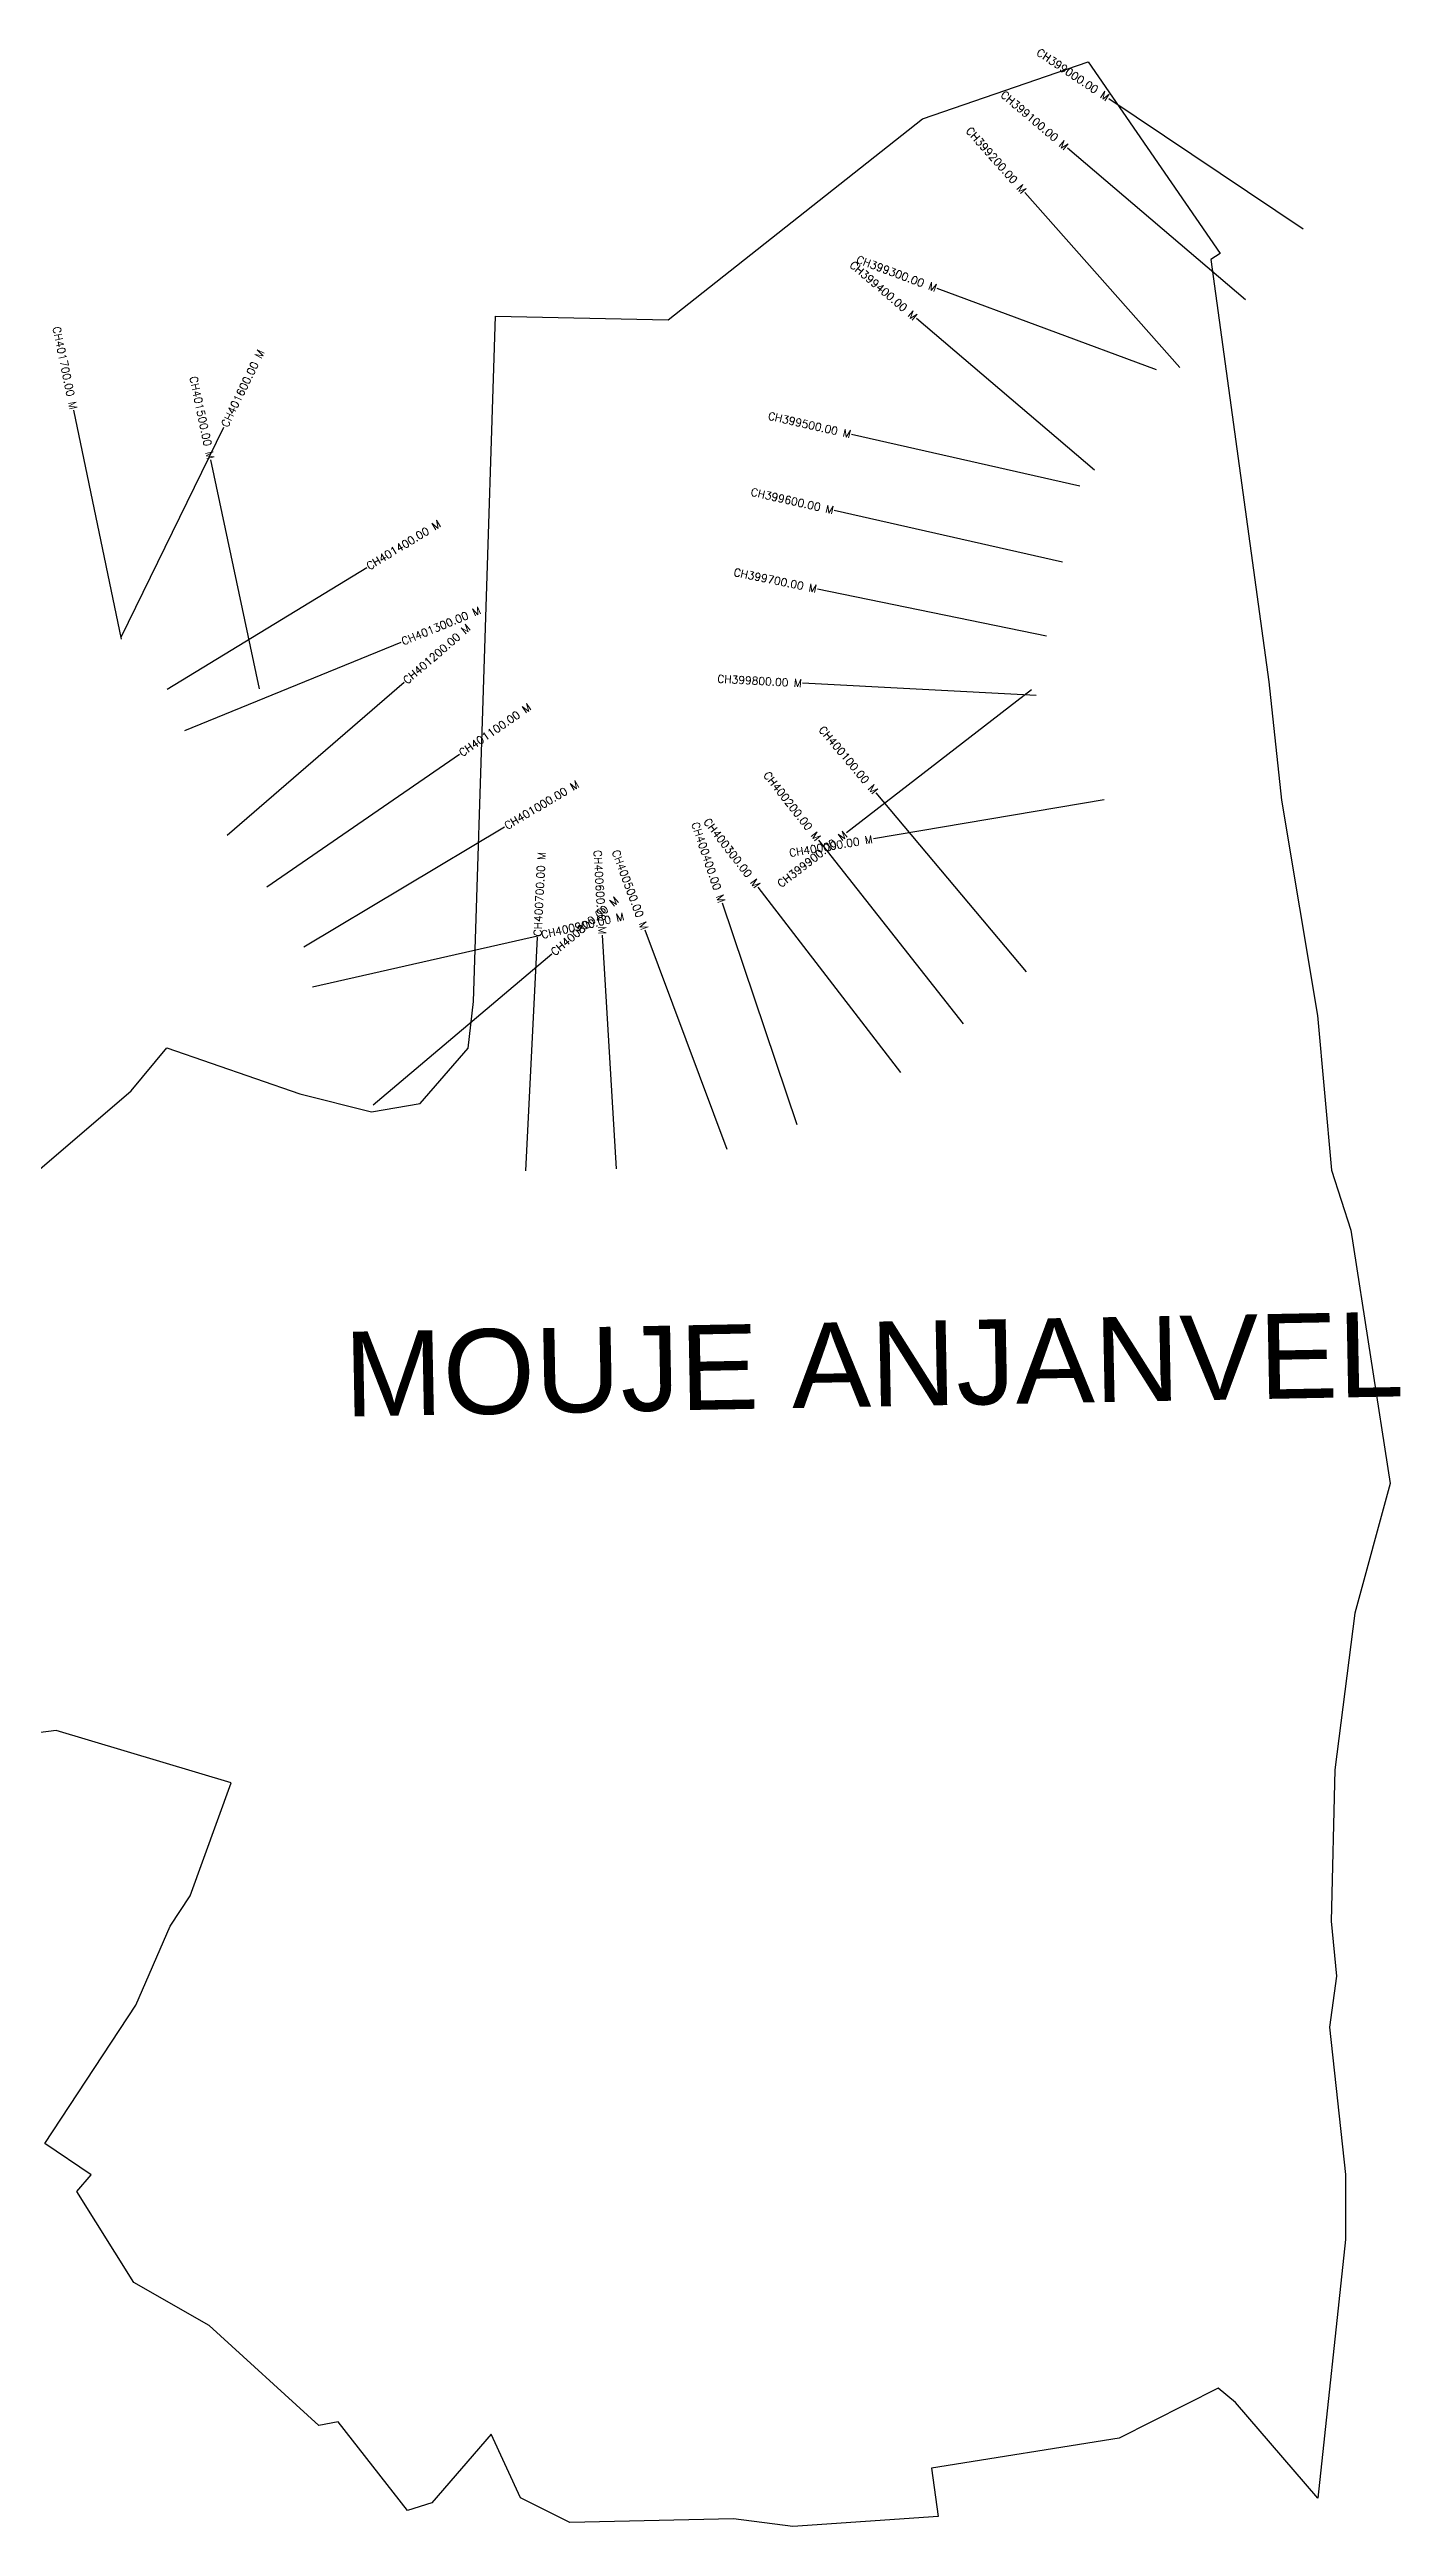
# Model space of a CAD drawing. Header units: metres. Extents: x 302061 to 305538, y 1941225 to 1944575.
# Drawn here: x 303806 to 305538, y 1941398 to 1944575 of the extents above; entities that cross this region are included whole.
import ezdxf
from ezdxf.enums import TextEntityAlignment as Align

# ---------------------------------------------------------------- set-up
doc = ezdxf.new("R2010")
doc.units = ezdxf.units.M
for name, color, linetype in [('CS', 134, 'Continuous'), ('CSMark', 6, 'Continuous'), ('village', 3, 'Continuous'), ('VILLAGE NAME', 250, 'Continuous')]:
    doc.layers.add(name, color=color, linetype=linetype)
doc.styles.get("Standard").update_dxf_attribs({"font": 'simplex.shx'})

msp = doc.modelspace()

# ---------------------------------------------------------------- linework, layer by layer
at = {"layer": 'CS'}
for p, q in [((305413.6, 1944344.7), (305164.5, 1944511.8)), ((305339.8, 1944253.9), (305111.3, 1944448.3)), ((305255.7, 1944167.1), (305056.7, 1944391.6)), ((305225.4, 1944164.1), (304944.1, 1944268.3)), ((305146, 1944035.4), (304917.6, 1944229.9)), ((303898.4, 1943818.7), (303837, 1944112.4)), ((303897.8, 1943821.3), (304029.5, 1944090.8)), ((305127.1, 1944015.1), (304834.5, 1944081.3)), ((304075, 1943755.2), (304012.9, 1944048.7)), ((305105, 1943917.5), (304812.4, 1943983.7)), ((303956.7, 1943754.5), (304212.8, 1943910.8)), ((305084.7, 1943822.7), (304790.8, 1943883)), ((303979.3, 1943701.6), (304257, 1943815)), ((304033.9, 1943567.2), (304260.8, 1943763.5)), ((305071.2, 1943746.4), (304771.7, 1943762.2)), ((305065.3, 1943753.6), (304827.8, 1943570.4)), ((304084.5, 1943501.1), (304331.6, 1943671.2)), ((305059, 1943392), (304865.9, 1943621.6)), ((305158.3, 1943612.8), (304862.5, 1943562.7)), ((304131.9, 1943424.3), (304389.6, 1943577.9)), ((304978, 1943325.5), (304792.4, 1943561.2)), ((304897.9, 1943263), (304714.8, 1943500.7)), ((304764.8, 1943196), (304668.8, 1943480.2)), ((304143.1, 1943373), (304435.7, 1943439.3)), ((304416.7, 1943137), (304431.7, 1943436.7)), ((304532.9, 1943139.6), (304515.2, 1943439.1)), ((304674.9, 1943164.4), (304569.9, 1943445.4)), ((304220.9, 1943221.6), (304450, 1943415.2))]:
    msp.add_line(p, q, dxfattribs=at)
at = {"layer": 'village', "color": 4}
msp.add_polyline3d([(303793.3, 1943139, 0), (303910.4, 1943239.6, 0), (303956.4, 1943294.7, 0), (304126.9, 1943235.5, 0), (304218.9, 1943212.5, 0), (304281.4, 1943223.5, 0), (304342.6, 1943294.3, 0), (304349.6, 1943353.9, 0), (304377.8, 1944233, 0), (304599.1, 1944228.4, 0), (304925.6, 1944486.2, 0), (305138.1, 1944559.2, 0), (305138.1, 1944559.2, 0), (305307.1, 1944313.5, 0), (305295.4, 1944305.6, 0), (305369.7, 1943763.9, 0), (305386, 1943612.1, 0), (305431.9, 1943336, 0), (305449.9, 1943138, 0), (305474.7, 1943061, 0), (305525.3, 1942735.8, 0), (305479.8, 1942569.8, 0), (305454.1, 1942369, 0), (305449.7, 1942174.7, 0), (305456.5, 1942104.1, 0), (305447.3, 1942038.9, 0), (305467.9, 1941849.8, 0), (305468.1, 1941766.3, 0), (305432.3, 1941434.6, 0), (305327, 1941557.6, 0), (305304.5, 1941575.7, 0), (305177.5, 1941511.7, 0), (304936.9, 1941473.2, 0), (304945.7, 1941411.4, 0), (304759, 1941398.5, 0), (304683.3, 1941408.1, 0), (304473.2, 1941403.4, 0), (304409.9, 1941435.3, 0), (304372.2, 1941516.7, 0), (304296.2, 1941428.8, 0), (304265.1, 1941419.1, 0), (304176.1, 1941532.6, 0), (304151.4, 1941527.9, 0), (304010.7, 1941656.1, 0), (303914, 1941711.4, 0), (303841, 1941828, 0), (303859.4, 1941849.4, 0), (303800, 1941889.5, 0), (303916.5, 1942066.8, 0), (303960.5, 1942168.5, 0), (303986.2, 1942207.4, 0), (304038.7, 1942352.3, 0), (303814.4, 1942419.4, 0), (303589.3, 1942390.3, 0)], dxfattribs=at)

# ---------------------------------------------------------------- texts
at = {"layer": 'CSMark'}
for s, rotation, p in [('CH399000.00 M', 326.1386, (305163.6, 1944512.4)), ('CH399100.00 M', 319.629, (305110.5, 1944448.9)), ('CH399200.00 M', 311.5675, (305056, 1944392.3)), ('CH399400.00 M', 319.5852, (304916.9, 1944230.6)), ('CH399300.00 M', 339.6631, (304943.2, 1944268.7)), ('CH401700.00 M', 281.8016, (303836.8, 1944113.4)), ('CH401500.00 M', 281.9587, (304012.7, 1944049.7)), ('CH399500.00 M', 347.2518, (304833.5, 1944081.5)), ('CH399600.00 M', 347.2518, (304811.4, 1943984)), ('CH399700.00 M', 348.4068, (304789.8, 1943883.2)), ('CH399800.00 M', 356.9757, (304770.7, 1943762.3)), ('CH400100.00 M', 310.0464, (304865.3, 1943622.4)), ('CH400200.00 M', 308.2036, (304791.8, 1943562)), ('CH400300.00 M', 307.6154, (304714.2, 1943501.5)), ('CH400400.00 M', 288.6708, (304668.4, 1943481.1)), ('CH399900.00 M', 37.6388, (304827, 1943569.8)), ('CH400000.00 M', 9.6262, (304861.5, 1943562.5)), ('CH400600.00 M', 273.3735, (304515.1, 1943440.1)), ('CH400500.00 M', 290.4962, (304569.6, 1943446.4))]:
    msp.add_text(s, height=10, rotation=rotation, dxfattribs=at).set_placement(p, align=Align.MIDDLE_RIGHT)
for s, rotation, p in [('CH401600.00 M', 63.9555, (304029.9, 1944091.7)), ('CH401400.00 M', 31.3931, (304213.6, 1943911.3)), ('CH401300.00 M', 22.2267, (304257.9, 1943815.4)), ('CH401200.00 M', 40.8668, (304261.5, 1943764.2)), ('CH401100.00 M', 34.542, (304332.5, 1943671.7)), ('CH401000.00 M', 30.798, (304390.4, 1943578.4)), ('CH400700.00 M', 87.1444, (304431.7, 1943437.7)), ('CH400800.00 M', 40.1965, (304450.8, 1943415.8)), ('CH400900.00 M', 12.7611, (304436.7, 1943439.5))]:
    msp.add_text(s, height=10, rotation=rotation, dxfattribs=at).set_placement(p, align=Align.MIDDLE_LEFT)
at = {"layer": 'VILLAGE NAME', "insert": (304182.7, 1942930.4), "char_height": 108.748, "attachment_point": 1, "rotation": 1.1028}
msp.add_mtext_dynamic_manual_height_columns('{\\fArial|b0|i0|c0|p34;MOUJE ANJANVEL}', width=1571.314, gutter_width=543.7, heights=[0], dxfattribs=at)

doc.saveas('drawing.dxf')
